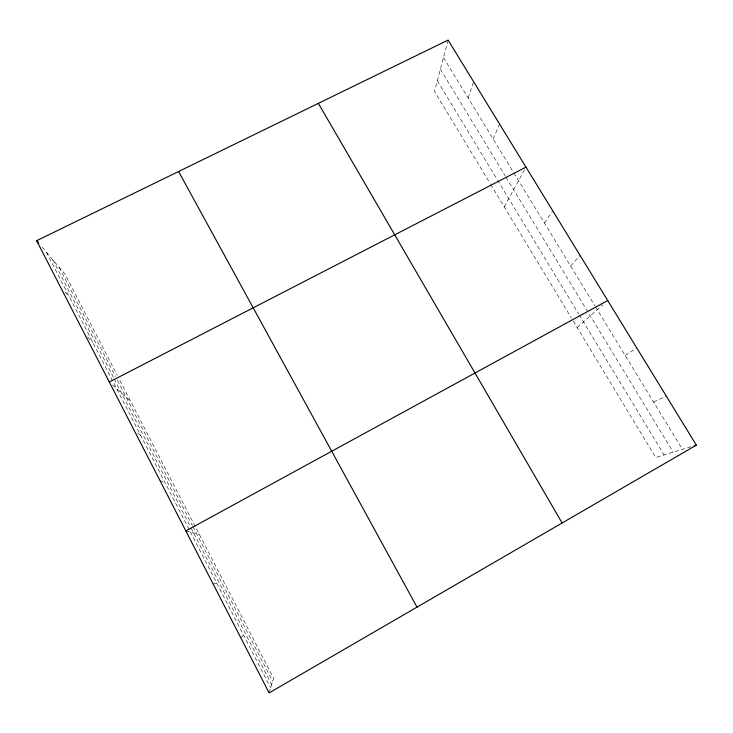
<?xml version="1.0" encoding="UTF-8"?>
<svg xmlns="http://www.w3.org/2000/svg" width="733" height="733" viewBox="0 0 733 733"><rect width="100%" height="100%" fill="white"/><g stroke="black" fill="none" stroke-linecap="round" stroke-linejoin="round"><path stroke-width="0.55" stroke-dasharray="3.67 2.75" d="M448.11 40.095L434.495 91.423L490.093 183.433M269.121 692.905L273.638 678.337L119.305 379.327M468.121 97.965L473.655 81.766M493.153 138.995L499.604 124.106M504.249 206.853L525.973 167.142M544.39 223.015L552.783 210.884M570.631 266.024L580.032 255.341M240.836 637.893L243.457 635.035M577.128 327.459L602.911 304.781M625.203 355.496L636.757 347.909M653.589 402.041L666.297 396.104M691.008 446.764L655.714 457.502L571.841 318.718M213.083 583.908L216.73 583.111M185.843 530.912L199.349 534.403M159.876 480.399L165.429 483.468M137.584 433.212L140.818 435.649M112.543 384.962L130.657 401.317M87.621 337.116L92.807 342.393M64.925 291.963L69.397 296.92M42.202 247.268L65.1 274.307L117.234 375.323M443.483 57.559L513.247 171.953M513.842 172.924L594.912 305.844M595.508 306.815L682.45 449.366M440.377 69.259L505.358 176.14M505.944 177.111L673.187 452.188M437.326 80.767L496.965 179.173M497.551 180.144L578.758 314.127M579.345 315.098L664.107 454.955M490.679 184.404L571.254 317.737M59.217 267.362L115.42 376.341M117.482 380.335L192.422 525.653M192.944 526.66L272.713 681.324M52.858 259.858L113.734 377.999M114.247 378.998L190.433 526.853M190.956 527.861L271.705 684.576M46.371 252.189L270.669 687.902"/><path stroke-width="1.1" d="M696.35 445.142L269.121 692.905L36.65 240.708L448.11 40.095L696.35 445.142L694.215 445.792M185.843 530.912L607.73 300.539M109.299 382.021L525.973 167.142M36.65 240.708L38.73 243.173M318.351 103.362L562.11 522.995M178.586 171.504L417.022 607.135"/></g></svg>
